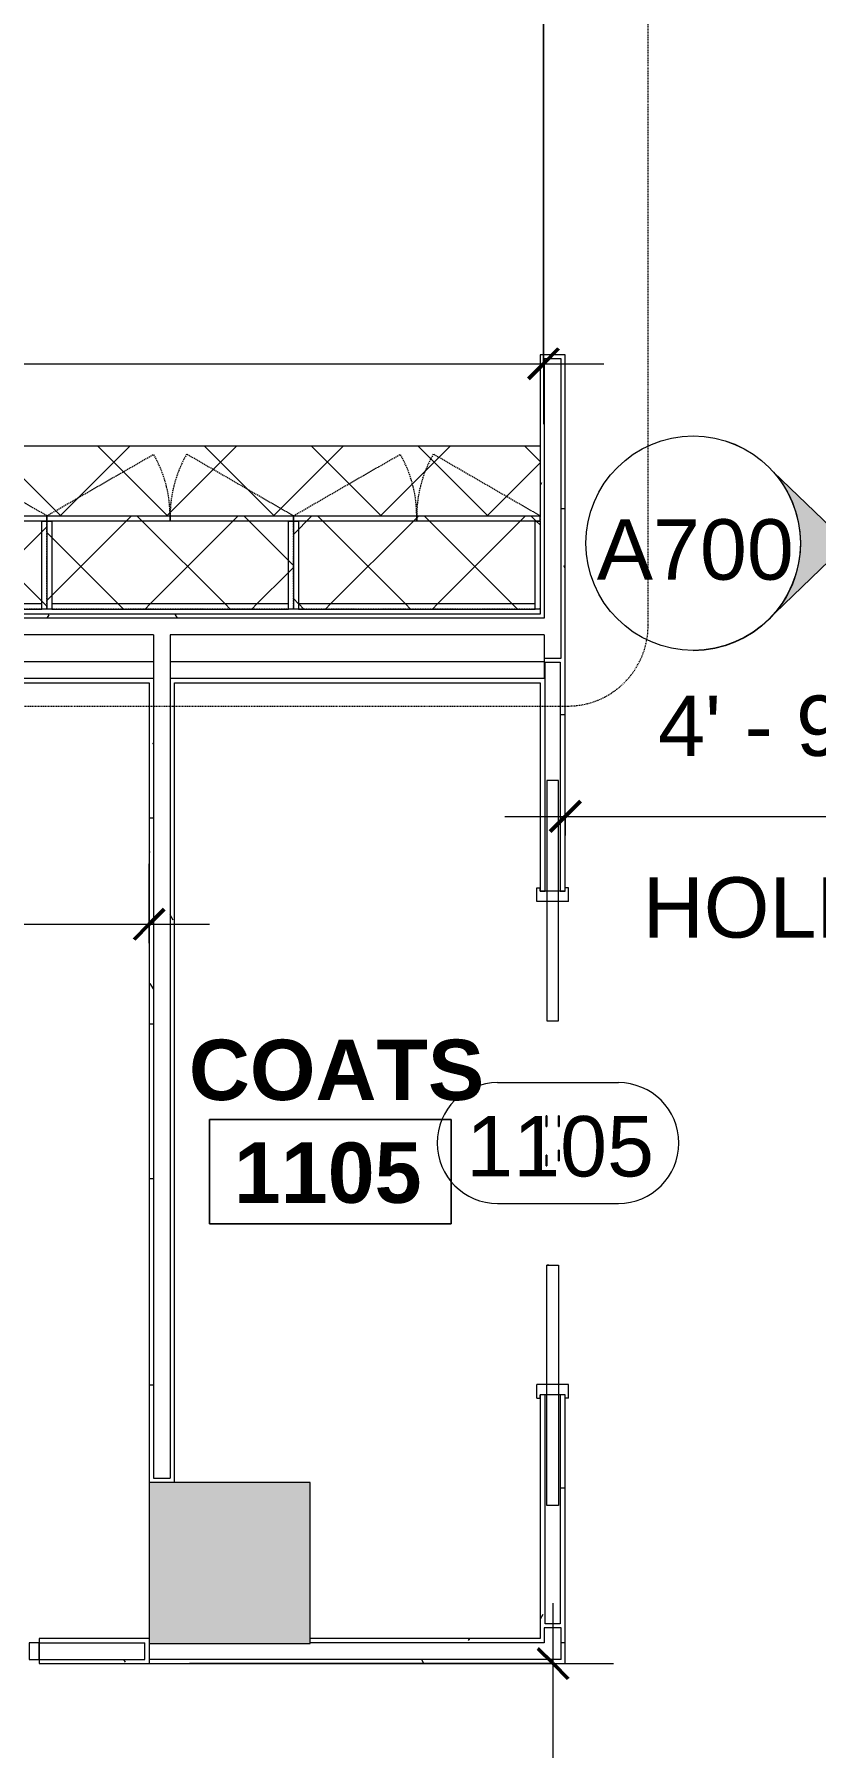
# Model space of a CAD drawing. Header units: inches. Extents: x 6664 to 8130, y 209 to 1287.
# Drawn here: x 7632.9 to 7749.3, y 452.8 to 708.1 of the extents above; entities that cross this region are included whole.
import ezdxf

# ---------------------------------------------------------------- set-up
doc = ezdxf.new("R2010")
doc.units = ezdxf.units.IN
doc.header["$MEASUREMENT"] = 0
for name, pattern in [('Dash', [0.25, 0.125, -0.125]), ('Dash Dot 3_16_', [0.3125, 0.1875, -0.0625, 0, -0.0625]), ('Hidden', [0.28125, 0.1875, -0.09375])]:
    doc.linetypes.add(name, pattern=pattern)
for name, color, linetype, lineweight in [('A-ANNO-DIMS', 211, 'Continuous', 9), ('A-ANNO-DIMS-96', 211, 'Continuous', 9), ('A-ANNO-SYMB', 150, 'Continuous', 9), ('A-AREA-IDEN', 2, 'Continuous', 9), ('A-DOOR', 31, 'Continuous', 13), ('A-DOOR-FRAM', 31, 'Continuous', 20), ('A-DOOR-IDEN', 31, 'Continuous', 9), ('A-GLAZ-CWMG', 51, 'Continuous', 9), ('A-WALL', 113, 'Continuous', 13), ('A-WALL-PATT', 111, 'Continuous', 13), ('G-ANNO-SYMB', 111, 'Continuous', 9), ('I-WALL', 2, 'Continuous', 9), ('Q-CASE', 31, 'Continuous', 9), ('Q-CASE-HDLN', 31, 'Dash', 9), ('S-COLS', 52, 'Continuous', 13)]:
    doc.layers.add(name, color=color, linetype=linetype, lineweight=lineweight)
doc.styles.add('Arial', font='arial.ttf', dxfattribs={"height": 9})
doc.styles.add('Swis721 Lt BT', font='swissl.ttf', dxfattribs={"height": 9})
doc.styles.add('Swis721 Lt BT_B', font='', dxfattribs={"height": 9})
doc.styles.get('Swis721 Lt BT_B').set_extended_font_data('Swis721 Lt BT', bold=True)
doc.dimstyles.new('OTJ_-_3_32__Linear__1_2__Tolerance', dxfattribs={"dimscale": 12, "dimtxt": 9.497835, "dimasz": 0.375, "dimexe": 0.75, "dimexo": 0.5, "dimgap": 0.5, "dimtad": 1, "dimdec": 1, "dimrnd": 0.5, "dimzin": 3, "dimdsep": 46, "dimlunit": 4, "dimtxsty": 'Swis721 Lt BT', "dimblk1": 'OBLIQUE', "dimblk2": 'OBLIQUE', "dimsah": 1, "dimcen": 0.09, "dimdle": 0.75, "dimazin": 0, "dimtfac": 1, "dimtdec": 4, "dimtix": 1, "dimtmove": 0, "dimatfit": 3, "dimfxl": 1, "dimtvp": 1, "dimfrac": 2, "dimtolj": 1, "dimtzin": 0, "dimarcsym": 2})
doc.dimstyles.new('OTJ_-_3_32__Linear__1__Tolerance', dxfattribs={"dimscale": 12, "dimtxt": 9.497835, "dimasz": 0.375, "dimexe": 0.75, "dimexo": 0.5, "dimgap": 0.5, "dimtad": 1, "dimdec": 0, "dimzin": 3, "dimdsep": 46, "dimlunit": 4, "dimtxsty": 'Swis721 Lt BT', "dimblk1": 'OBLIQUE', "dimblk2": 'OBLIQUE', "dimsah": 1, "dimcen": 0.09, "dimdle": 0.75, "dimazin": 0, "dimtfac": 1, "dimtdec": 4, "dimtix": 1, "dimtmove": 0, "dimatfit": 3, "dimfxl": 1, "dimtvp": 1, "dimfrac": 2, "dimtolj": 1, "dimtzin": 0, "dimarcsym": 2})
pattern_1 = [(0, (0, 0), (30.72, 7.68), [1.267, -21.773, 1.267, -21.773, -122.88]), (0, (0, 0), (30.72, 7.68), [-46.08, 1.267, -44.813, 1.267, -21.773, -53.76]), (0, (0, 0), (30.72, 7.68), [-115.2, 1.267, -14.093, 1.267, -37.133]), (120, (11.52, 3.84), (-22.011075, 22.7643004), [1.267, -21.773, 1.267, -21.773, -122.88]), (120, (11.52, 3.84), (-22.011075, 22.7643004), [-46.08, 1.267, -44.813, 1.267, -21.773, -53.76]), (120, (11.52, 3.84), (-22.011075, 22.7643004), [-115.2, 1.267, -14.093, 1.267, -37.133]), (240, (15.36, 19.2), (-8.708925, -30.4443004), [1.267, -21.773, 1.267, -21.773, -122.88]), (240, (15.36, 19.2), (-8.708925, -30.4443004), [-46.08, 1.267, -44.813, 1.267, -21.773, -53.76]), (240, (15.36, 19.2), (-8.708925, -30.4443004), [-115.2, 1.267, -14.093, 1.267, -37.133])]
pattern_2 = [(225, (7636.734, 620.122), (7.954951, -7.954951), []), (315, (7636.734, 620.122), (7.954951, 7.954951), [])]
pattern_3 = [(225, (7673.484, 620.122), (7.954951, -7.954951), []), (315, (7673.484, 620.122), (7.954951, 7.954951), [])]
pattern_4 = [(225, (7710.234, 620.122), (7.954951, -7.954951), []), (315, (7710.234, 620.122), (7.954951, 7.954951), [])]

# ---------------------------------------------------------------- blocks, each defined once
blk = doc.blocks.new('Double Flush Pocket - Int-PP-F-WDMF-72_ x 84-8470081-11th FLOOR CONSTRUCTION')
at = {"layer": 'A-DOOR', "lineweight": 20}
for p, q in [((-54, -0.88), (-54, 0.87)), ((-54, 0.87), (-18.19, 0.87)), ((-18.19, 0.87), (-18.19, -0.88)), ((18.19, 0.87), (18.19, -0.88)), ((54, 0.87), (18.19, 0.87)), ((54, -0.88), (54, 0.87)), ((-18.19, -0.88), (-54, -0.88)), ((18.19, -0.88), (54, -0.88))]:
    blk.add_line(p, q, dxfattribs=at)
at = {"layer": 'A-DOOR', "lineweight": 9}
for p, q in [((-3.38, 0.99), (-1.81, 0.99)), ((-3.38, 0.99), (-3.38, 0.87)), ((-1.81, 0.87), (-3.38, 0.87)), ((-1.81, 0.87), (-1.81, 0.99)), ((2.46, 0.99), (4.04, 0.99)), ((2.46, 0.99), (2.46, 0.87)), ((4.04, 0.87), (2.46, 0.87)), ((4.04, 0.87), (4.04, 0.99)), ((-2.63, -0.88), (-1.06, -0.88)), ((-2.63, -0.88), (-2.63, -0.99)), ((-1.06, -0.99), (-2.63, -0.99)), ((-1.06, -0.99), (-1.06, -0.88)), ((2.46, -0.88), (4.04, -0.88)), ((2.46, -0.88), (2.46, -0.99)), ((4.04, -0.99), (2.46, -0.99)), ((4.04, -0.99), (4.04, -0.88))]:
    blk.add_line(p, q, dxfattribs=at)
for centre, start, end in [((-54, 0.87), 359.5, 0), ((54, 0.87), 180, 180.5)]:
    blk.add_arc(centre, 35.81, start, end, dxfattribs=at)
at = {"layer": 'A-DOOR-FRAM'}
for p, q in [((-38, 2.38), (-36, 2.38)), ((-38, 2.38), (-38, 1.88)), ((-38, 1.88), (-37.5, 1.88)), ((-37.5, -1.88), (-37.5, 1.88)), ((-36, -2.38), (-36, 2.38)), ((36, -2.38), (36, 2.38)), ((36, 2.38), (38, 2.38)), ((37.5, 1.88), (38, 1.88)), ((37.5, -1.88), (37.5, 1.88)), ((38, 2.38), (38, 1.88)), ((-38, -1.88), (-37.5, -1.88)), ((-38, -2.38), (-38, -1.88)), ((-38, -2.38), (-36, -2.38)), ((36, -2.38), (38, -2.38)), ((37.5, -1.88), (38, -1.88)), ((38, -2.38), (38, -1.88))]:
    blk.add_line(p, q, dxfattribs=at)
blk = doc.blocks.new('Concrete-Rectangular-Column - 24 x 24-7727722-11th FLOOR CONSTRUCTION')
at = {"layer": 'S-COLS', "lineweight": 9}
blk.add_hatch(color=7, dxfattribs=at).paths.add_polyline_path([(12, -12), (12, 12), (-12, 12), (-12, -12)], flags=0)
at = {"layer": 'S-COLS', "color": 8, "lineweight": 20}
for p, q in [((12, 12), (-12, 12)), ((-12, 12), (-12, -12)), ((12, -12), (12, 12)), ((-12, -12), (12, -12))]:
    blk.add_line(p, q, dxfattribs=at)
blk = doc.blocks.new('Rectangular Mullion - 1_5_ x 2_5_ rectangular-8515453-11th FLOOR CONSTRUCTION')
at = {"layer": 'A-GLAZ-CWMG', "lineweight": 20}
for p, q in [((-1.5, 1.25), (0, 1.25)), ((-1.5, -1.25), (-1.5, 1.25)), ((0, 1.25), (0, -1.25)), ((0, -1.25), (-1.5, -1.25))]:
    blk.add_line(p, q, dxfattribs=at)
blk = doc.blocks.new('CW Cupbd Ohead1 - 37_h x 13 7_8_d - 2 Doors - 1 Shelf-8517996-11th FLOOR CONSTRUCTION')
at = {"layer": 'Q-CASE'}
h = blk.add_hatch(dxfattribs=at)
h.set_pattern_fill('FP_18', color=256, style=0, pattern_type=2)
h.set_pattern_definition(pattern_2)
h.paths.add_polyline_path([(2, -2.36), (2, -15.45), (2.75, -15.45), (2.75, -2.36)], flags=0)
h = blk.add_hatch(dxfattribs=at)
h.set_pattern_fill('FP_18', color=256, style=0, pattern_type=2)
h.set_pattern_definition(pattern_2)
h.paths.add_polyline_path([(8.18, -2.36), (2.75, -2.36), (2.75, -3.11), (38, -3.11), (38, -2.36)], flags=0)
h = blk.add_hatch(dxfattribs=at)
h.set_pattern_fill('FP_18', color=256, style=0, pattern_type=2)
h.set_pattern_definition(pattern_2)
h.paths.add_polyline_path([(38, -2.36), (38, -15.45), (38.75, -15.45), (38.75, -2.36)], flags=0)
h = blk.add_hatch(dxfattribs=at)
h.set_pattern_fill('FP_18', color=256, style=0, pattern_type=2)
h.set_pattern_definition(pattern_2)
h.paths.add_polyline_path([(2.75, -3.11), (2.75, -15.45), (38, -15.45), (38, -3.11), (8.18, -3.11)], flags=0)
h = blk.add_hatch(dxfattribs=at)
h.set_pattern_fill('FP_18', color=256, style=0, pattern_type=2)
h.set_pattern_definition(pattern_2)
h.paths.add_polyline_path([(2, -15.45), (2, -16.24), (20.37, -16.24), (20.37, -15.45), (2.75, -15.45)], flags=0)
h = blk.add_hatch(dxfattribs=at)
h.set_pattern_fill('FP_18', color=256, style=0, pattern_type=2)
h.set_pattern_definition(pattern_2)
h.paths.add_polyline_path([(38.75, -15.45), (20.37, -15.45), (20.37, -16.24), (38.75, -16.24)], flags=0)
for p, q in [((2, -2.36), (2.75, -2.36)), ((2, -15.45), (2, -2.36)), ((2.75, -2.36), (2.75, -15.45)), ((38, -2.36), (2.75, -2.36)), ((38, -2.36), (38.75, -2.36)), ((38, -15.45), (38, -2.36)), ((38.75, -15.45), (38.75, -2.36)), ((2.75, -3.11), (38, -3.11)), ((2, -15.45), (20.37, -15.45)), ((2, -15.45), (2, -16.24)), ((2.75, -15.45), (2, -15.45)), ((20.37, -16.24), (2, -16.24)), ((20.37, -16.24), (20.37, -15.45)), ((20.37, -15.45), (38.75, -15.45)), ((20.37, -15.45), (20.37, -16.24)), ((38.75, -16.24), (20.37, -16.24)), ((38.75, -15.45), (38, -15.45)), ((38.75, -16.24), (38.75, -15.45))]:
    blk.add_line(p, q, dxfattribs=at)
at = {"layer": 'Q-CASE', "linetype": 'Hidden'}
for p, q in [((2, -16.24), (17.91, -25.42)), ((38.75, -16.24), (22.83, -25.42))]:
    blk.add_line(p, q, dxfattribs=at)
for centre, start, end in [((2, -16.24), 330, 0.5), ((38.75, -16.24), 179.5, 210)]:
    blk.add_arc(centre, 18.37, start, end, dxfattribs=at)
at = {"layer": 'Q-CASE-HDLN'}
for p, q in [((2, -16.24), (2, -2.36)), ((2, -2.36), (38.75, -2.36)), ((38.75, -2.36), (38.75, -16.24)), ((38.75, -16.24), (2, -16.24))]:
    blk.add_line(p, q, dxfattribs=at)
blk = doc.blocks.new('CW Cupbd Ohead1 - 37_h x 13 7_8_d - 2 Doors - 1 Shelf-V9-11th FLOOR CONSTRUCTION')
at = {"layer": 'Q-CASE'}
h = blk.add_hatch(dxfattribs=at)
h.set_pattern_fill('FP_22', color=256, style=0, pattern_type=2)
h.set_pattern_definition(pattern_3)
h.paths.add_polyline_path([(2.75, -2.36), (2, -2.36), (2, -15.45), (2.75, -15.45), (2.75, -2.62)], flags=0)
h = blk.add_hatch(dxfattribs=at)
h.set_pattern_fill('FP_22', color=256, style=0, pattern_type=2)
h.set_pattern_definition(pattern_3)
h.paths.add_polyline_path([(18.94, -2.36), (2.75, -2.36), (2.75, -3.11), (38, -3.11), (38, -2.36)], flags=0)
h = blk.add_hatch(dxfattribs=at)
h.set_pattern_fill('FP_22', color=256, style=0, pattern_type=2)
h.set_pattern_definition(pattern_3)
h.paths.add_polyline_path([(38, -2.36), (38, -15.45), (38.75, -15.45), (38.75, -2.36)], flags=0)
h = blk.add_hatch(dxfattribs=at)
h.set_pattern_fill('FP_22', color=256, style=0, pattern_type=2)
h.set_pattern_definition(pattern_3)
h.paths.add_polyline_path([(2.75, -3.11), (2.75, -15.45), (38, -15.45), (38, -3.11), (18.94, -3.11)], flags=0)
h = blk.add_hatch(dxfattribs=at)
h.set_pattern_fill('FP_22', color=256, style=0, pattern_type=2)
h.set_pattern_definition(pattern_3)
h.paths.add_polyline_path([(2, -15.45), (2, -16.24), (20.37, -16.24), (20.37, -15.45), (2.75, -15.45)], flags=0)
h = blk.add_hatch(dxfattribs=at)
h.set_pattern_fill('FP_22', color=256, style=0, pattern_type=2)
h.set_pattern_definition(pattern_3)
h.paths.add_polyline_path([(38.75, -15.45), (20.37, -15.45), (20.37, -16.24), (38.75, -16.24), (38.75, -16.09)], flags=0)
for p, q in [((2, -2.36), (2.75, -2.36)), ((2, -15.45), (2, -2.36)), ((2.75, -2.36), (2.75, -15.45)), ((38, -2.36), (2.75, -2.36)), ((38, -2.36), (38.75, -2.36)), ((38, -15.45), (38, -2.36)), ((38.75, -15.45), (38.75, -2.36)), ((2.75, -3.11), (38, -3.11)), ((2, -15.45), (20.37, -15.45)), ((2, -15.45), (2, -16.24)), ((2.75, -15.45), (2, -15.45)), ((20.37, -16.24), (2, -16.24)), ((20.37, -16.24), (20.37, -15.45)), ((20.37, -15.45), (38.75, -15.45)), ((20.37, -15.45), (20.37, -16.24)), ((38.75, -16.24), (20.37, -16.24)), ((38.75, -15.45), (38, -15.45)), ((38.75, -16.24), (38.75, -15.45))]:
    blk.add_line(p, q, dxfattribs=at)
at = {"layer": 'Q-CASE', "linetype": 'Hidden'}
for p, q in [((2, -16.24), (17.91, -25.42)), ((38.75, -16.24), (22.83, -25.42))]:
    blk.add_line(p, q, dxfattribs=at)
for centre, start, end in [((2, -16.24), 330, 0.5), ((38.75, -16.24), 179.5, 210)]:
    blk.add_arc(centre, 18.37, start, end, dxfattribs=at)
at = {"layer": 'Q-CASE-HDLN'}
for p, q in [((2, -16.24), (2, -2.36)), ((2, -2.36), (38.75, -2.36)), ((38.75, -2.36), (38.75, -16.24)), ((38.75, -16.24), (2, -16.24))]:
    blk.add_line(p, q, dxfattribs=at)
blk = doc.blocks.new('CW Cupbd Ohead1 - 37_h x 13 7_8_d - 2 Doors - 1 Shelf-V10-11th FLOOR CONSTRUCTION')
at = {"layer": 'Q-CASE'}
h = blk.add_hatch(dxfattribs=at)
h.set_pattern_fill('FP_23', color=256, style=0, pattern_type=2)
h.set_pattern_definition(pattern_4)
h.paths.add_polyline_path([(2, -2.36), (2, -15.45), (2.75, -15.45), (2.75, -2.36)], flags=0)
h = blk.add_hatch(dxfattribs=at)
h.set_pattern_fill('FP_23', color=256, style=0, pattern_type=2)
h.set_pattern_definition(pattern_4)
h.paths.add_polyline_path([(2.75, -2.36), (2.75, -3.11), (38, -3.11), (38, -2.36), (29.7, -2.36)], flags=0)
h = blk.add_hatch(dxfattribs=at)
h.set_pattern_fill('FP_23', color=256, style=0, pattern_type=2)
h.set_pattern_definition(pattern_4)
h.paths.add_polyline_path([(38.75, -2.36), (38, -2.36), (38, -15.45), (38.75, -15.45), (38.75, -2.62)], flags=0)
h = blk.add_hatch(dxfattribs=at)
h.set_pattern_fill('FP_23', color=256, style=0, pattern_type=2)
h.set_pattern_definition(pattern_4)
h.paths.add_polyline_path([(20.35, -3.11), (2.75, -3.11), (2.75, -15.45), (38, -15.45), (38, -3.11), (29.7, -3.11)], flags=0)
h = blk.add_hatch(dxfattribs=at)
h.set_pattern_fill('FP_23', color=256, style=0, pattern_type=2)
h.set_pattern_definition(pattern_4)
h.paths.add_polyline_path([(2, -15.45), (2, -16.24), (20.37, -16.24), (20.37, -15.45), (2.75, -15.45)], flags=0)
h = blk.add_hatch(dxfattribs=at)
h.set_pattern_fill('FP_23', color=256, style=0, pattern_type=2)
h.set_pattern_definition(pattern_4)
h.paths.add_polyline_path([(38.75, -15.45), (20.37, -15.45), (20.37, -16.24), (38.75, -16.24)], flags=0)
for p, q in [((2, -2.36), (2.75, -2.36)), ((2, -15.45), (2, -2.36)), ((2.75, -2.36), (2.75, -15.45)), ((38, -2.36), (2.75, -2.36)), ((38, -2.36), (38.75, -2.36)), ((38, -15.45), (38, -2.36)), ((38.75, -15.45), (38.75, -2.36)), ((2.75, -3.11), (38, -3.11)), ((2, -15.45), (20.37, -15.45)), ((2, -15.45), (2, -16.24)), ((2.75, -15.45), (2, -15.45)), ((20.37, -16.24), (2, -16.24)), ((20.37, -16.24), (20.37, -15.45)), ((20.37, -15.45), (38.75, -15.45)), ((20.37, -15.45), (20.37, -16.24)), ((38.75, -16.24), (20.37, -16.24)), ((38.75, -15.45), (38, -15.45)), ((38.75, -16.24), (38.75, -15.45))]:
    blk.add_line(p, q, dxfattribs=at)
at = {"layer": 'Q-CASE', "linetype": 'Hidden'}
for p, q in [((2, -16.24), (17.91, -25.42)), ((38.75, -16.24), (22.83, -25.42))]:
    blk.add_line(p, q, dxfattribs=at)
for centre, start, end in [((2, -16.24), 330, 0.5), ((38.75, -16.24), 179.5, 210)]:
    blk.add_arc(centre, 18.37, start, end, dxfattribs=at)
at = {"layer": 'Q-CASE-HDLN'}
for p, q in [((2, -16.24), (2, -2.36)), ((2, -2.36), (38.75, -2.36)), ((38.75, -2.36), (38.75, -16.24)), ((38.75, -16.24), (2, -16.24))]:
    blk.add_line(p, q, dxfattribs=at)
blk = doc.blocks.new('Room Tag - Room Name and Number-3379422-11th FLOOR CONSTRUCTION')
at = {"layer": 'A-AREA-IDEN'}
for p, q in [((-0.1881, -0.1636), (-0.1881, -0.0018)), ((-0.1881, -0.0018), (0.1869, -0.0018)), ((0.1869, -0.0018), (-0.1881, -0.0018)), ((-0.1881, -0.0018), (-0.1881, -0.1636)), ((0.1869, -0.0018), (0.1869, -0.1636)), ((0.1869, -0.1636), (0.1869, -0.0018)), ((0.1869, -0.1636), (-0.1881, -0.1636)), ((-0.1881, -0.1636), (0.1869, -0.1636))]:
    blk.add_line(p, q, dxfattribs=at)
blk = doc.blocks.new('Door Tag - Door Tag-41184-11th FLOOR CONSTRUCTION')
at = {"layer": 'A-DOOR-IDEN'}
for p, q in [((-0.09375, 0.09375), (0.09375, 0.09375)), ((-0.09375, -0.09375), (0.09375, -0.09375))]:
    blk.add_line(p, q, dxfattribs=at)
for centre, start, end in [((-0.09375, 0), 90, 270), ((0.09375, 0), 270, 90)]:
    blk.add_arc(centre, 0.09375, start, end, dxfattribs=at)
blk = doc.blocks.new('Elevation - Filled Arrow 2-347888-11th FLOOR CONSTRUCTION')
at = {"layer": 'G-ANNO-SYMB'}
blk.add_circle((0, 0), 0.1664, dxfattribs=at)
blk = doc.blocks.new('Elevation - Filled Arrow-151867-11th FLOOR CONSTRUCTION')
at = {"layer": 'G-ANNO-SYMB'}
h = blk.add_hatch(color=256, dxfattribs=at)
edge = h.paths.add_edge_path(flags=0)
edge.add_line((0, 0.2393), (0.1103, 0.1247))
edge.add_arc((-0.0002, -0.0002), 0.1667, 48.498, 130.5571)
edge.add_line((-0.1085, 0.1265), (0, 0.2393))
for p, q in [((0, 0.2393), (-0.1085, 0.1265)), ((-0.1084, 0.1266), (0, 0.2393)), ((0, 0.2393), (-0.1084, 0.1266)), ((0, 0.2393), (0.11, 0.1249)), ((0.1103, 0.1247), (0, 0.2393))]:
    blk.add_line(p, q, dxfattribs=at)
blk.add_arc((-0.0002, -0.0002), 0.1667, 48.498, 130.5571, dxfattribs=at)
blk.add_ellipse((-0.0002, -0.0001), major_axis=(-0.1667, 0), ratio=0.999376, start_param=3.141593, end_param=6.283185, dxfattribs=at)
blk = doc.blocks.new('DIMBLOCK4-11th FLOOR CONSTRUCTION')
at = {"layer": 'A-ANNO-DIMS-96'}
for p, q in [((7710.17, 393.23), (7710.17, 474.36)), ((7655.99, 465.36), (7719.17, 465.36)), ((7710.17, 465.36), (7655.99, 465.36)), ((7662.49, 402.23), (7719.17, 402.23)), ((7710.17, 402.23), (7662.49, 402.23))]:
    blk.add_line(p, q, dxfattribs=at)
at = {"layer": 'A-ANNO-DIMS-96', "lineweight": 50}
for p, q in [((7710.17, 465.36), (7707.92, 467.61)), ((7710.17, 465.36), (7712.42, 463.11)), ((7710.17, 402.23), (7707.92, 404.48)), ((7710.17, 402.23), (7712.42, 399.98))]:
    blk.add_line(p, q, dxfattribs=at)
at = {"layer": 'A-ANNO-DIMS-96', "color": 0, "char_height": 9, "attachment_point": 1, "rotation": 90, "line_spacing_factor": 1.005062, "style": 'Swis721 Lt BT'}
for s, insert, width in [('5\' - 3"', (7692.16, 419.25), 34.9159), ('HOLD', (7719.24, 416.99), 40.3432)]:
    blk.add_mtext(s, dxfattribs=dict(at, insert=insert, width=width))
blk = doc.blocks.new('_Oblique')
at = {"color": 0, "linetype": 'ByBlock', "lineweight": -2}
blk.add_line((-0.5, -0.5), (0.5, 0.5), dxfattribs=at)
blk = doc.blocks.new('DIMBLOCK15-11th FLOOR CONSTRUCTION')
at = {"layer": 'A-ANNO-DIMS-96'}
for p, q in [((7708.74, 724.48), (7708.74, 650.03)), ((7708.74, 659.03), (7708.74, 724.48)), ((7433.99, 656.21), (7433.99, 668.03)), ((7424.99, 659.03), (7717.74, 659.03)), ((7433.99, 659.03), (7433.99, 656.21))]:
    blk.add_line(p, q, dxfattribs=at)
at = {"layer": 'A-ANNO-DIMS-96', "lineweight": 50}
for p, q in [((7433.99, 659.03), (7436.24, 661.28)), ((7708.74, 659.03), (7710.99, 661.28)), ((7433.99, 659.03), (7431.74, 656.78)), ((7708.74, 659.03), (7706.49, 656.78))]:
    blk.add_line(p, q, dxfattribs=at)
at = {"layer": 'A-ANNO-DIMS-96', "color": 0, "insert": (7550.18, 677.04), "char_height": 9, "width": 50.836, "attachment_point": 1, "line_spacing_factor": 1.005062, "style": 'Swis721 Lt BT'}
blk.add_mtext('22\' - 11"', dxfattribs=at)
blk = doc.blocks.new('DIMBLOCK20-11th FLOOR CONSTRUCTION')
at = {"layer": 'A-ANNO-DIMS-96'}
for p, q in [((7543.86, 572.69), (7543.86, 584.51)), ((7649.99, 572.69), (7649.99, 584.51)), ((7534.86, 575.51), (7658.99, 575.51)), ((7543.86, 575.51), (7543.86, 572.69)), ((7649.99, 575.51), (7649.99, 572.69))]:
    blk.add_line(p, q, dxfattribs=at)
at = {"layer": 'A-ANNO-DIMS-96', "lineweight": 50}
for p, q in [((7543.86, 575.51), (7546.11, 577.76)), ((7649.99, 575.51), (7652.24, 577.76)), ((7543.86, 575.51), (7541.61, 573.26)), ((7649.99, 575.51), (7647.74, 573.26))]:
    blk.add_line(p, q, dxfattribs=at)
at = {"layer": 'A-ANNO-DIMS-96', "color": 0, "insert": (7579.06, 593.52), "char_height": 9, "width": 42.8759, "attachment_point": 1, "line_spacing_factor": 1.005062, "style": 'Swis721 Lt BT'}
blk.add_mtext('8\' - 10"', dxfattribs=at)
blk = doc.blocks.new('DIMBLOCK25-11th FLOOR CONSTRUCTION')
at = {"layer": 'A-ANNO-DIMS-96'}
for p, q in [((7711.99, 588.76), (7711.99, 600.58)), ((7768.74, 544.65), (7768.74, 600.58)), ((7702.99, 591.58), (7777.74, 591.58)), ((7711.99, 591.58), (7711.99, 588.76)), ((7768.74, 591.58), (7768.74, 544.65))]:
    blk.add_line(p, q, dxfattribs=at)
at = {"layer": 'A-ANNO-DIMS-96', "lineweight": 50}
for p, q in [((7711.99, 591.58), (7714.24, 593.83)), ((7768.74, 591.58), (7770.99, 593.83)), ((7711.99, 591.58), (7709.74, 589.33)), ((7768.74, 591.58), (7766.49, 589.33))]:
    blk.add_line(p, q, dxfattribs=at)
at = {"layer": 'A-ANNO-DIMS-96', "color": 0, "char_height": 9, "attachment_point": 1, "line_spacing_factor": 1.005062, "style": 'Swis721 Lt BT'}
for s, insert, width in [('4\' - 9"', (7725.82, 609.59), 34.9159), ('HOLD', (7723.55, 582.52), 40.3432)]:
    blk.add_mtext(s, dxfattribs=dict(at, insert=insert, width=width))

msp = doc.modelspace()

# ---------------------------------------------------------------- hatches: boundary and pattern name
at = {"layer": 'A-WALL-PATT', "lineweight": 9}
h = msp.add_hatch(dxfattribs=at)
h.set_pattern_fill('FP_1', color=256, style=0, pattern_type=2)
h.set_pattern_definition(pattern_1)
h.paths.add_polyline_path([(7708.24, 468.48), (7708.86, 468.48), (7708.86, 470.67), (7710.11, 470.67), (7710.11, 471.3), (7708.99, 471.3), (7708.99, 505.42), (7708.24, 505.42), (7708.24, 469.11)], flags=0)
h.paths.add_polyline_path([(7708.99, 580.42), (7708.99, 612.11), (7708.24, 612.11), (7708.24, 580.42)], flags=0)
h.paths.add_polyline_path([(7708.86, 621.11), (7708.86, 660.36), (7708.24, 660.36), (7708.24, 621.11)], flags=0)
h = msp.add_hatch(dxfattribs=at)
h.set_pattern_fill('FP_1', color=256, style=0, pattern_type=2)
h.set_pattern_definition(pattern_1)
h.paths.add_polyline_path([(7711.99, 465.36), (7711.99, 505.42), (7711.24, 505.42), (7711.24, 471.3), (7710.11, 471.3), (7710.11, 470.67), (7711.36, 470.67), (7711.36, 465.36)], flags=0)
h.paths.add_polyline_path([(7711.36, 580.42), (7711.99, 580.42), (7711.99, 660.36), (7708.86, 660.36), (7708.86, 659.73), (7711.36, 659.73), (7711.36, 615.17), (7710.11, 615.17), (7710.11, 614.55), (7711.24, 614.55), (7711.24, 580.42)], flags=0)
h = msp.add_hatch(dxfattribs=at)
h.set_pattern_fill('FP_1', color=256, style=0, pattern_type=2)
h.set_pattern_definition(pattern_1)
h.paths.add_polyline_path([(7543.74, 621.11), (7708.24, 621.11), (7708.24, 621.73), (7433.99, 621.73), (7433.99, 621.11), (7543.24, 621.11)], flags=0)
h = msp.add_hatch(dxfattribs=at)
h.set_pattern_fill('FP_1', color=256, style=0, pattern_type=2)
h.set_pattern_definition(pattern_1)
h.paths.add_polyline_path([(7650.61, 611.48), (7650.61, 612.11), (7543.24, 612.11), (7543.24, 611.48), (7649.99, 611.48)], flags=0)
h.paths.add_polyline_path([(7653.74, 611.48), (7708.24, 611.48), (7708.24, 612.11), (7653.11, 612.11), (7653.11, 611.48)], flags=0)
h.paths.add_polyline_path([(7472.6, 611.48), (7540.74, 611.48), (7540.74, 612.11), (7433.99, 612.11), (7433.99, 611.48), (7457.99, 611.48)], flags=0)
h = msp.add_hatch(dxfattribs=at)
h.set_pattern_fill('FP_1', color=256, style=0, pattern_type=2)
h.set_pattern_definition(pattern_1)
h.paths.add_polyline_path([(7649.99, 492.36), (7650.61, 492.36), (7650.61, 611.48), (7649.99, 611.48), (7649.99, 492.98)], flags=0)
h = msp.add_hatch(dxfattribs=at)
h.set_pattern_fill('FP_1', color=256, style=0, pattern_type=2)
h.set_pattern_definition(pattern_1)
h.paths.add_polyline_path([(7653.11, 492.36), (7653.74, 492.36), (7653.74, 611.48), (7653.11, 611.48), (7653.11, 492.98), (7650.61, 492.98), (7650.61, 492.36), (7653.11, 492.36)], flags=0)
h = msp.add_hatch(dxfattribs=at)
h.set_pattern_fill('FP_1', color=256, style=0, pattern_type=2)
h.set_pattern_definition(pattern_1)
h.paths.add_polyline_path([(7708.24, 465.36), (7711.36, 465.36), (7711.36, 465.98), (7649.99, 465.98), (7649.99, 465.36), (7680.53, 465.36)], flags=0)
h.paths.add_polyline_path([(7410.74, 465.36), (7433.99, 465.36), (7433.99, 465.98), (7410.74, 465.98), (7410.71, 468.36), (7410.11, 468.36), (7410.11, 465.36)], flags=0)
h = msp.add_hatch(dxfattribs=at)
h.set_pattern_fill('FP_1', color=256, style=0, pattern_type=2)
h.set_pattern_definition(pattern_1)
h.paths.add_polyline_path([(7708.24, 468.48), (7708.24, 469.11), (7673.99, 469.11), (7673.99, 468.48), (7680.53, 468.48)], flags=0)
h = msp.add_hatch(dxfattribs=at)
h.set_pattern_fill('FP_1', color=256, style=0, pattern_type=2)
h.set_pattern_definition(pattern_1)
h.paths.add_polyline_path([(7649.99, 465.36), (7649.99, 465.98), (7633.61, 465.98), (7633.61, 465.36), (7649.36, 465.36)], flags=0)
h.paths.add_polyline_path([(7540.11, 465.36), (7547.11, 465.36), (7547.11, 465.98), (7537.24, 465.98), (7537.24, 465.36)], flags=0)
h.paths.add_polyline_path([(7433.99, 465.36), (7450.74, 465.36), (7450.74, 465.98), (7433.99, 465.98)], flags=0)
at = {"layer": 'Q-CASE'}
h = msp.add_hatch(dxfattribs=at)
h.set_pattern_fill('FP_4', color=256, style=0, pattern_type=2)
h.set_pattern_definition([(45, (0, 0), (-7.954951, 7.954951), []), (135, (0, 0), (-7.954951, -7.954951), [])])
h.paths.add_polyline_path([(7447.86, 636.37), (7447.11, 636.37), (7447.11, 635.62), (7447.86, 635.62)], flags=0)
h.paths.add_polyline_path([(7537.58, 634.78), (7544.82, 634.78), (7544.82, 643.18), (7567.16, 643.18), (7567.16, 634.78), (7597.99, 634.78), (7597.99, 636.36), (7708.24, 636.36), (7708.24, 646.74), (7457.99, 646.74), (7457.99, 773.95), (7447.86, 773.95), (7447.86, 636.37), (7519.49, 636.36), (7519.49, 634.78), (7524.58, 634.78)], flags=0)

# ---------------------------------------------------------------- linework, layer by layer
at = {"layer": 'A-ANNO-SYMB', "linetype": 'Dash Dot 3_16_'}
for p, q in [((7724.33, 620.02), (7724.33, 842.29)), ((7438.91, 608.02), (7712.33, 608.02))]:
    msp.add_line(p, q, dxfattribs=at)
msp.add_arc((7712.33, 620.02), 12, 270, 0, dxfattribs=at)
at = {"layer": 'A-WALL'}
for p, q in [((7708.86, 659.73), (7708.86, 621.11)), ((7711.36, 659.73), (7708.86, 659.73)), ((7711.36, 615.17), (7711.36, 659.73)), ((7708.86, 621.11), (7433.36, 621.11)), ((7650.61, 618.61), (7543.24, 618.61)), ((7650.61, 618.61), (7650.61, 492.98)), ((7708.86, 618.61), (7653.11, 618.61)), ((7653.11, 618.61), (7653.11, 492.98)), ((7708.86, 618.61), (7708.86, 615.17)), ((7650.61, 614.61), (7543.24, 614.61)), ((7708.86, 614.61), (7653.11, 614.61)), ((7708.86, 615.17), (7711.36, 615.17)), ((7650.61, 612.11), (7543.24, 612.11)), ((7708.86, 612.11), (7653.11, 612.11)), ((7650.61, 492.98), (7653.11, 492.98)), ((7708.86, 470.67), (7708.86, 468.48)), ((7711.36, 470.67), (7708.86, 470.67)), ((7711.36, 465.98), (7711.36, 470.67)), ((7633.61, 468.48), (7649.36, 468.48)), ((7649.36, 465.98), (7649.36, 468.48)), ((7708.86, 468.48), (7673.99, 468.48)), ((7633.61, 465.98), (7649.36, 465.98)), ((7711.36, 465.98), (7649.99, 465.98))]:
    msp.add_line(p, q, dxfattribs=at)
at = {"layer": 'I-WALL', "lineweight": 13}
for p, q in [((7711.99, 660.36), (7708.24, 660.36)), ((7708.24, 660.36), (7708.24, 636.36)), ((7711.99, 580.42), (7711.99, 660.36)), ((7708.24, 621.73), (7433.99, 621.73)), ((7708.24, 622.48), (7708.24, 621.73)), ((7708.99, 580.42), (7708.99, 614.55)), ((7708.99, 614.55), (7711.24, 614.55)), ((7711.24, 614.55), (7711.24, 580.42)), ((7543.86, 611.48), (7649.99, 611.48)), ((7649.99, 611.48), (7649.99, 492.36)), ((7653.74, 611.48), (7708.24, 611.48)), ((7653.74, 492.36), (7653.74, 611.48)), ((7708.24, 611.48), (7708.24, 580.42)), ((7708.24, 580.42), (7708.99, 580.42)), ((7711.24, 580.42), (7711.99, 580.42)), ((7708.99, 505.42), (7708.24, 505.42)), ((7708.24, 505.42), (7708.24, 469.11)), ((7708.99, 471.3), (7708.99, 505.42)), ((7711.99, 505.42), (7711.24, 505.42)), ((7711.24, 505.42), (7711.24, 471.3)), ((7711.99, 465.36), (7711.99, 505.42)), ((7711.24, 471.3), (7708.99, 471.3)), ((7649.99, 469.11), (7633.61, 469.11)), ((7633.61, 469.11), (7633.61, 465.36)), ((7649.99, 468.36), (7649.99, 465.36)), ((7708.24, 469.11), (7673.99, 469.11)), ((7633.61, 465.36), (7711.99, 465.36))]:
    msp.add_line(p, q, dxfattribs=at)
at = {"layer": 'I-WALL'}
msp.add_line((7708.86, 615.17), (7708.86, 612.11), dxfattribs=at)
at = {"layer": 'Q-CASE'}
msp.add_line((7708.24, 646.74), (7457.99, 646.74), dxfattribs=at)

# ---------------------------------------------------------------- block references
at = {"layer": 'A-AREA-IDEN', "xscale": 95.99999999999994, "yscale": 95.99999999999994, "zscale": 95.99999999999994}
msp.add_blockref('Room Tag - Room Name and Number-3379422-11th FLOOR CONSTRUCTION', (7677.02, 546.6), dxfattribs=at)
at = {"layer": 'A-DOOR', "rotation": 90}
msp.add_blockref('Double Flush Pocket - Int-PP-F-WDMF-72_ x 84-8470081-11th FLOOR CONSTRUCTION', (7710.11, 542.92), dxfattribs=at)
at = {"layer": 'A-DOOR-IDEN', "xscale": 95.99999999999994, "yscale": 95.99999999999994, "zscale": 95.99999999999994}
msp.add_blockref('Door Tag - Door Tag-41184-11th FLOOR CONSTRUCTION', (7710.9, 542.92), dxfattribs=at)
at = {"layer": 'A-GLAZ-CWMG', "extrusion": (0, 0, -1), "rotation": 180}
msp.add_blockref('Rectangular Mullion - 1_5_ x 2_5_ rectangular-8515453-11th FLOOR CONSTRUCTION', (-7633.61, 467.23), dxfattribs=at)
at = {"layer": 'G-ANNO-SYMB', "xscale": 95.99999999999994, "yscale": 95.99999999999994, "zscale": 95.99999999999994}
msp.add_blockref('Elevation - Filled Arrow 2-347888-11th FLOOR CONSTRUCTION', (7731.05, 632.29), dxfattribs=at)
at = {"layer": 'G-ANNO-SYMB', "extrusion": (0, 0, -1), "xscale": 95.99999999999994, "yscale": 95.99999999999994, "zscale": 95.99999999999994, "rotation": 90.00000000000038}
msp.add_blockref('Elevation - Filled Arrow-151867-11th FLOOR CONSTRUCTION', (-7731.05, 632.29), dxfattribs=at)
at = {"layer": 'Q-CASE', "rotation": 180}
for name, p in [('CW Cupbd Ohead1 - 37_h x 13 7_8_d - 2 Doors - 1 Shelf-8517996-11th FLOOR CONSTRUCTION', (7636.73, 620.12)), ('CW Cupbd Ohead1 - 37_h x 13 7_8_d - 2 Doors - 1 Shelf-V9-11th FLOOR CONSTRUCTION', (7673.48, 620.12)), ('CW Cupbd Ohead1 - 37_h x 13 7_8_d - 2 Doors - 1 Shelf-V10-11th FLOOR CONSTRUCTION', (7710.23, 620.12))]:
    msp.add_blockref(name, p, dxfattribs=at)
at = {"layer": 'S-COLS', "lineweight": 9}
msp.add_blockref('Concrete-Rectangular-Column - 24 x 24-7727722-11th FLOOR CONSTRUCTION', (7661.99, 480.36), dxfattribs=at)

# ---------------------------------------------------------------- texts
at = {"layer": 'A-AREA-IDEN', "char_height": 9, "attachment_point": 1, "style": 'Swis721 Lt BT_B'}
for s, insert, width in [('COATS', (7655.91, 558.32), 50.904), ('1105', (7662.61, 543), 33.936)]:
    msp.add_mtext(s, dxfattribs=dict(at, insert=insert, width=width))
at = {"layer": 'A-DOOR-IDEN', "insert": (7697.24, 546.94), "char_height": 9, "width": 32.724, "attachment_point": 1, "style": 'Swis721 Lt BT'}
msp.add_mtext('1105', dxfattribs=at)
at = {"layer": 'G-ANNO-SYMB', "insert": (7716.68, 635.85), "char_height": 9, "width": 35.754, "attachment_point": 1, "style": 'Arial'}
msp.add_mtext('A700', dxfattribs=at)

# ---------------------------------------------------------------- dimensions: what is measured, and where the dimension line sits
at = {"layer": 'A-ANNO-DIMS'}
for base, p1, p2, dimstyle, override, picture, middle in [((7708.73873036, 659.0256953), (7433.98873036, 662.20767581), (7708.73873036, 730.48456575), 'OTJ_-_3_32__Linear__1_2__Tolerance', {"dimpost": '<>', "dimfxl": 283.10651}, 'DIMBLOCK15-11th FLOOR CONSTRUCTION', (7571.36373036, 669.5256953)), ((7649.99, 575.51), (7543.86, 578.69), (7649.99, 578.69), 'OTJ_-_3_32__Linear__1__Tolerance', {"dimpost": '<>', "dimfxl": 106.125}, 'DIMBLOCK20-11th FLOOR CONSTRUCTION', (7596.93, 586.13))]:
    dim = msp.add_linear_dim(base=base, p1=p1, p2=p2, dimstyle=dimstyle, override=override, dxfattribs=at)
    dim.commit()
    dim.dimension.update_dxf_attribs({"geometry": picture, "text_midpoint": middle})
dim = msp.add_linear_dim(base=(7768.74, 591.58), p1=(7711.99, 594.76), p2=(7768.74, 538.65), text='<>\\XHOLD', dimstyle='OTJ_-_3_32__Linear__1__Tolerance', override={"dimpost": '<>', "dimfxl": 79.805651}, dxfattribs=at)
dim.commit()
dim.dimension.update_dxf_attribs({"geometry": 'DIMBLOCK25-11th FLOOR CONSTRUCTION', "text_midpoint": (7740.36, 591.58)})
dim = msp.add_linear_dim(base=(7710.17, 465.36), p1=(7656.49, 402.23), p2=(7649.99, 465.36), angle=90, text='<>\\XHOLD', dimstyle='OTJ_-_3_32__Linear__1_2__Tolerance', override={"dimpost": '<>', "dimfxl": 63.458771}, dxfattribs=at)
dim.commit()
dim.dimension.update_dxf_attribs({"geometry": 'DIMBLOCK4-11th FLOOR CONSTRUCTION', "text_midpoint": (7710.17, 433.8)})

doc.saveas('drawing.dxf')
